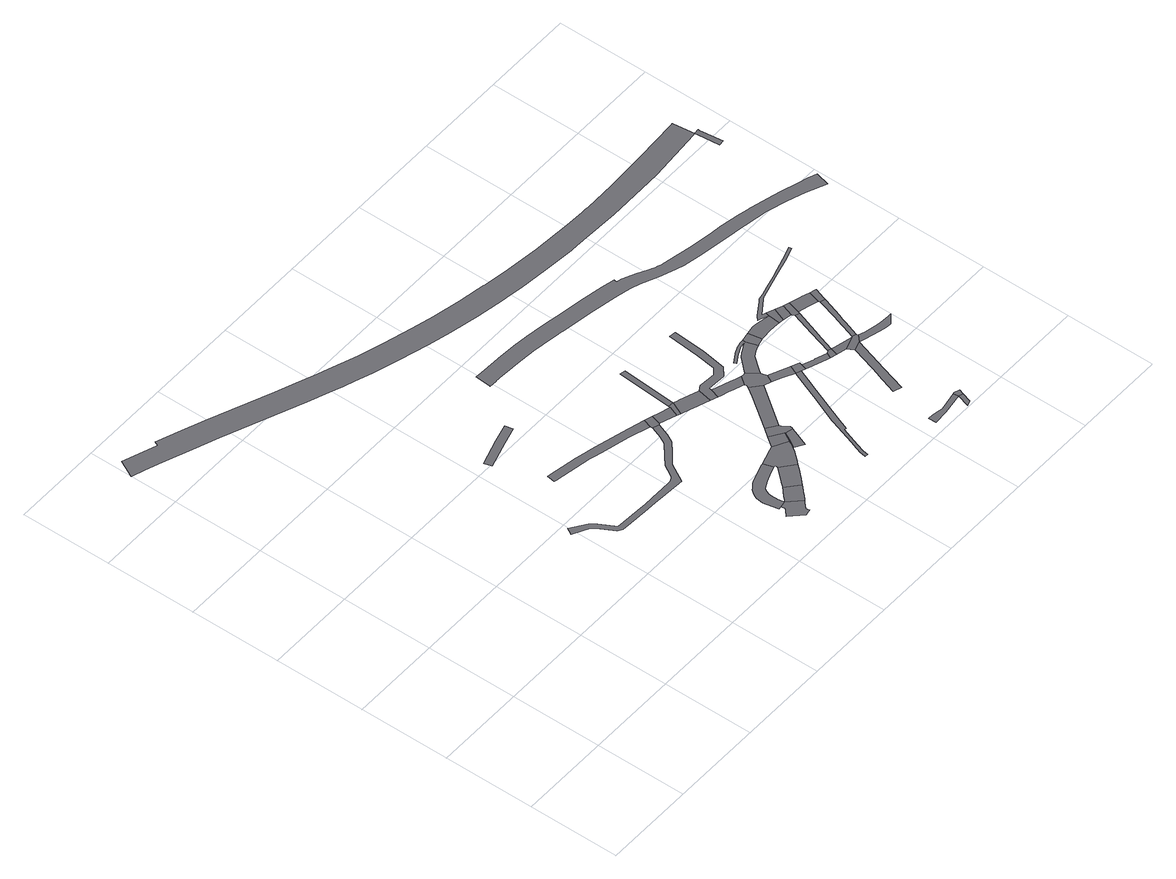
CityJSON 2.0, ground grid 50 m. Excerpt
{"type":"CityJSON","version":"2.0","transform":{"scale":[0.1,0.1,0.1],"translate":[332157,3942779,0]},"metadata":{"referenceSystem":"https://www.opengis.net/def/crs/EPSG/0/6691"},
"CityObjects":{
"road1":{"type":"Road","attributes":{"RoadStructureAttribute.sectionType":"1"},"geometry":[{"type":"MultiSurface","lod":"1","boundaries":[[[0,1,2,3,4,5,6,7,8,9,10,11,12,13,14,15,16,17,18,19,20,21,22,23,24,25,26,27,28,29,30,31,32,33,34,35,36,37]]]}]},
"road2":{"type":"Road","geometry":[{"type":"MultiSurface","lod":"1","boundaries":[[[38,39,40,41,42,43,44]]]}]},
"road3":{"type":"Road","geometry":[{"type":"MultiSurface","lod":"1","boundaries":[[[45,46,47,48,49,50,51,52,53,54,55,56,57]]]}]},
"road4":{"type":"Road","attributes":{"RoadStructureAttribute.sectionType":"1"},"geometry":[{"type":"MultiSurface","lod":"1","boundaries":[[[58,59,60,61,62,63,64,65,66,67,68,69,70,71,72,73]]]}]},
"road5":{"type":"Road","attributes":{"RoadStructureAttribute.sectionType":"7"},"geometry":[{"type":"MultiSurface","lod":"1","boundaries":[[[56,74,75,76,77,78,79,80,81,82,83,57]]]}]},
"road6":{"type":"Road","attributes":{"RoadStructureAttribute.sectionType":"1"},"geometry":[{"type":"MultiSurface","lod":"1","boundaries":[[[84,85,86,87,88,89,90,91,92,93,94,95,96,97,98,99,100,101,102,103,104,105,106,107,108,109,110,111,112,113,114,115,116,117,118,119,120,121,122,123,124,45,57]]]}]},
"road7":{"type":"Road","attributes":{"RoadStructureAttribute.sectionType":"1"},"geometry":[{"type":"MultiSurface","lod":"1","boundaries":[[[125,126,127,128,129,130,131,132,133,134,135,136,79,78]]]}]},
"road8":{"type":"Road","geometry":[{"type":"MultiSurface","lod":"1","boundaries":[[[66,65,0,37,137,138]]]}]},
"road9":{"type":"Road","geometry":[{"type":"MultiSurface","lod":"1","boundaries":[[[139,140,141,142,103,102,143,144,145,146,147,148,149,129,128,150,151,152,153,154]]]}]},
"road10":{"type":"Road","attributes":{"RoadStructureAttribute.sectionType":"1"},"geometry":[{"type":"MultiSurface","lod":"1","boundaries":[[[155,138,137,156,157]]]}]},
"road11":{"type":"Road","attributes":{"RoadStructureAttribute.sectionType":"1"},"geometry":[{"type":"MultiSurface","lod":"1","boundaries":[[[154,158,159,160,139]]]}]},
"road12":{"type":"Road","geometry":[{"type":"MultiSurface","lod":"1","boundaries":[[[156,161,162,163,157]]]}]},
"road13":{"type":"Road","geometry":[{"type":"MultiSurface","lod":"1","boundaries":[[[164,165,166,167,168,169,170]]]}]},
"road14":{"type":"Road","geometry":[{"type":"MultiSurface","lod":"1","boundaries":[[[171,172,173,174,175,160,159,164,170]]]}]},
"road15":{"type":"Road","geometry":[{"type":"MultiSurface","lod":"1","boundaries":[[[161,176,177,178,179,180,181,182,162]]]}]},
"road16":{"type":"Road","attributes":{"RoadStructureAttribute.sectionType":"1"},"geometry":[{"type":"MultiSurface","lod":"1","boundaries":[[[183,184,163,162]]]}]},
"road17":{"type":"Road","attributes":{"RoadStructureAttribute.sectionType":"1"},"geometry":[{"type":"MultiSurface","lod":"1","boundaries":[[[185,186,175,174,187,188]]]}]},
"road18":{"type":"Road","attributes":{"RoadStructureAttribute.sectionType":"6"},"geometry":[{"type":"MultiSurface","lod":"1","boundaries":[[[189,190,191,192,193,194,195,196,197,198,199,200,201,202,203,204,205,206,207,208,209,210,211,212,213,214,215,216,217,218,219,220,221,222,223,224,225,226,227,228,229,230,231,232,233,234,235,236,237,238,239,240,241,242,243,244,245,246,247,189,248,249,250,251,252,253,254]]]}]},
"road19":{"type":"Road","attributes":{"RoadStructureAttribute.sectionType":"1"},"geometry":[{"type":"MultiSurface","lod":"1","boundaries":[[[255,256,257,258,259,260,261,262,263,264]]]}]},
"road20":{"type":"Road","attributes":{"RoadStructureAttribute.sectionType":"1"},"geometry":[{"type":"MultiSurface","lod":"1","boundaries":[[[265,266,267,268,269,270,271,272,273,274,275,276,277,278,279,280,281,282]]]}]},
"road21":{"type":"Road","attributes":{"RoadStructureAttribute.sectionType":"1"},"geometry":[{"type":"MultiSurface","lod":"1","boundaries":[[[283,180,179,258,257,284,285,286,287,288,289,290,291,292,293]]]}]},
"road22":{"type":"Road","geometry":[{"type":"MultiSurface","lod":"1","boundaries":[[[294,295,296,264,263,297,185,188,298,299]]]}]},
"road23":{"type":"Road","attributes":{"RoadStructureAttribute.sectionType":"1"},"geometry":[{"type":"MultiSurface","lod":"1","boundaries":[[[298,300,301,265,302,303,299]]]}]},
"road24":{"type":"Road","attributes":{"RoadStructureAttribute.sectionType":"1"},"geometry":[{"type":"MultiSurface","lod":"1","boundaries":[[[304,305,306,307,308,309,310,311,312,313,314,315,316,317,318,319,320,321,322,323,324,308,325,326,327,328,329,295,294]]]}]},
"road25":{"type":"Road","geometry":[{"type":"MultiSurface","lod":"1","boundaries":[[[330,302,265,282,331,332]]]}]},
"road26":{"type":"Road","attributes":{"RoadStructureAttribute.sectionType":"1"},"geometry":[{"type":"MultiSurface","lod":"1","boundaries":[[[333,334,335,336,337,338,339,340,341,333,342,343,344]]]}]},
"road27":{"type":"Road","attributes":{"RoadStructureAttribute.sectionType":"1"},"geometry":[{"type":"MultiSurface","lod":"1","boundaries":[[[331,345,346,347,348,349,350,351,332]]]}]},
"road28":{"type":"Road","geometry":[{"type":"MultiSurface","lod":"1","boundaries":[[[309,308,307,352,353]]]}]},
"road29":{"type":"Road","geometry":[{"type":"MultiSurface","lod":"1","boundaries":[[[334,333,344,354,355]]]}]},
"road30":{"type":"Road","attributes":{"RoadStructureAttribute.sectionType":"1"},"geometry":[{"type":"MultiSurface","lod":"1","boundaries":[[[356,357,358,359,360,361,362,363]]]}]},
"road31":{"type":"Road","geometry":[{"type":"MultiSurface","lod":"1","boundaries":[[[348,364,365,366,367,349]]]}]},
"road32":{"type":"Road","attributes":{"RoadStructureAttribute.sectionType":"1"},"geometry":[{"type":"MultiSurface","lod":"1","boundaries":[[[352,368,369,370,371,372,373,374,375,376,377,378,379,353]]]}]},
"road33":{"type":"Road","attributes":{"RoadStructureAttribute.sectionType":"1"},"geometry":[{"type":"MultiSurface","lod":"1","boundaries":[[[380,381,382,365,364]]]}]},
"road34":{"type":"Road","attributes":{"RoadStructureAttribute.sectionType":"1"},"geometry":[{"type":"MultiSurface","lod":"1","boundaries":[[[383,384,385,366,365,386,387,388,389]]]}]},
"road35":{"type":"Road","geometry":[{"type":"MultiSurface","lod":"1","boundaries":[[[390,391,392,381,380,356,363]]]}]},
"road36":{"type":"Road","geometry":[{"type":"MultiSurface","lod":"1","boundaries":[[[393,394,395,373,372]]]}]},
"road37":{"type":"Road","attributes":{"function":"2","RoadStructureAttribute.sectionType":"1"},"geometry":[{"type":"MultiSurface","lod":"1","boundaries":[[[396,397,398,399,400,401,402,403,404,405,406,407,408,409,410,411,412,413,414,415,416,417,418,419,420,421,422,423,424,425,426,427,428,429,430,431,432,433,434,435,436,437,438,439,440,441,442,443,444,445,446,447,448,449,450,451,452,453,454,455,456,457,458,459,460,461,462,463,464,465,466]]]}]},
"road38":{"type":"Road","attributes":{"RoadStructureAttribute.sectionType":"1"},"geometry":[{"type":"MultiSurface","lod":"1","boundaries":[[[467,394,393,468,469]]]}]},
"road39":{"type":"Road","geometry":[{"type":"MultiSurface","lod":"1","boundaries":[[[388,470,471,467,469,389]]]}]},
"road40":{"type":"Road","attributes":{"RoadStructureAttribute.sectionType":"1"},"geometry":[{"type":"MultiSurface","lod":"1","boundaries":[[[391,472,473,474,475,476,477,478,479,480,481,392]]]}]},
"road41":{"type":"Road","attributes":{"RoadStructureAttribute.sectionType":"1"},"geometry":[{"type":"MultiSurface","lod":"1","boundaries":[[[482,483,484,485,486,487,488,489,490,491,390,363]]]}]},
"road42":{"type":"Road","attributes":{"RoadStructureAttribute.sectionType":"1"},"geometry":[{"type":"MultiSurface","lod":"1","boundaries":[[[492,493,494,495,496,471,470]]]}]},
"road43":{"type":"Road","attributes":{"RoadStructureAttribute.sectionType":"1"},"geometry":[{"type":"MultiSurface","lod":"1","boundaries":[[[497,498,499,500,501,502,503,504,505,506,507,373,395,508,509,510,511,512,513,514,515]]]}]},
"road44":{"type":"Road","geometry":[{"type":"MultiSurface","lod":"1","boundaries":[[[516,517,494,493,478,477]]]}]}
},
"vertices":[
[1746,1063,0],[1722,998,0],[1700,959,0],[1640,908,0],[1593,868,0],[1559,809,0],[1551,799,0],[1545,794,0],[1537,790,0],[1525,786,0],[1516,785,0],[1512,784,0],[1397,785,0],[1340,786,0],[1328,786,0],[1155,797,0],[1105,883,0],[1097,896,0],[1091,903,0],[1081,914,0],[997,971,0],[978,936,0],[1062,890,0],[1068,884,0],[1080,867,0],[1129,782,0],[1154,767,0],[1188,765,0],[1327,756,0],[1377,755,0],[1396,755,0],[1545,746,0],[1562,745,0],[1620,846,0],[1681,897,0],[1728,937,0],[1754,983,0],[1779,1051,0],
[1094,1494,0],[1147,1510,0],[1241,1538,0],[1339,1565,0],[1328,1606,0],[1229,1579,0],[1082,1535,0],
[1720,281,0],[1724,267,0],[1725,262,0],[1718,255,0],[1688,227,0],[1752,159,0],[1787,167,0],[1786,171,0],[1784,183,0],[1782,188,0],[1810,214,0],[1819,222,0],[1755,290,0],
[1194,1206,0],[1206,1204,0],[1367,1176,0],[1410,1167,0],[1435,1160,0],[1473,1150,0],[1628,1112,0],[1743,1074,0],[1757,1121,0],[1639,1156,0],[1484,1194,0],[1451,1203,0],[1420,1210,0],[1375,1220,0],[1214,1249,0],[1202,1251,0],
[1847,248,0],[1851,252,0],[1865,266,0],[1867,268,0],[1892,294,0],[1822,355,0],[1811,344,0],[1803,335,0],[1783,316,0],[1761,295,0],
[1754,295,0],[1752,305,0],[1749,325,0],[1748,341,0],[1747,357,0],[1748,369,0],[1750,380,0],[1755,396,0],[1758,402,0],[1761,405,0],[1763,408,0],[1767,413,0],[1773,416,0],[1777,419,0],[1784,422,0],[1786,424,0],[1806,434,0],[1846,449,0],[1898,468,0],[1882,521,0],[1870,518,0],[1765,484,0],[1755,478,0],[1748,474,0],[1745,472,0],[1735,464,0],[1729,459,0],[1726,457,0],[1718,449,0],[1710,439,0],[1702,428,0],[1699,423,0],[1697,418,0],[1693,409,0],[1690,400,0],[1689,392,0],[1688,377,0],[1688,365,0],[1691,345,0],[1703,282,0],[1720,284,0],
[1918,320,0],[1949,354,0],[1951,357,0],[1980,390,0],[1908,452,0],[1883,424,0],[1874,414,0],[1856,393,0],[1849,385,0],[1846,382,0],[1832,366,0],[1825,358,0],
[1787,1057,0],[1801,1108,0],
[1992,555,0],[1953,543,0],[1951,542,0],[1890,524,0],[1903,468,0],[1906,467,0],[1908,465,0],[1910,463,0],[1910,461,0],[1910,458,0],[1909,456,0],[1992,404,0],[2039,458,0],[2055,483,0],[2059,489,0],[2071,512,0],
[1840,1096,0],[1878,1024,0],[1898,1079,0],
[2073,515,0],[2099,562,0],[2032,610,0],
[1896,1017,0],[1929,1087,0],[1899,1089,0],
[2103,559,0],[2081,519,0],[2063,487,0],[2054,472,0],[2102,443,0],[2129,512,0],[2143,549,0],
[2147,559,0],[2147,568,0],[2124,607,0],[2120,614,0],[2064,654,0],
[1941,1000,0],[1957,995,0],[1959,994,0],[2047,961,0],[2064,1039,0],[1960,1077,0],[1958,1077,0],
[1951,1389,0],[1921,1392,0],
[2224,876,0],[2188,826,0],[2200,721,0],[2278,828,0],
[3336,2076,0],[3323,2197,0],[3309,2196,0],[3066,2181,0],[2839,2173,0],[2662,2171,0],[2657,2171,0],[2646,2171,0],[2618,2172,0],[2513,2176,0],[2302,2193,0],[2122,2215,0],[1973,2239,0],[1971,2240,0],[1936,2245,0],[1824,2265,0],[1672,2299,0],[1548,2331,0],[1391,2375,0],[1258,2417,0],[1108,2470,0],[1029,2500,0],[1008,2508,0],[926,2539,0],[839,2575,0],[496,2715,0],[378,2761,0],[243,2812,0],[234,2788,0],[205,2799,0],[49,2854,0],[2,2761,0],[4,2760,0],[69,2738,0],[161,2705,0],[332,2639,0],[448,2594,0],[879,2418,0],[992,2375,0],[1064,2348,0],[1119,2329,0],[1216,2294,0],[1354,2251,0],[1514,2205,0],[1642,2173,0],[1798,2138,0],[1917,2116,0],[1949,2111,0],[1970,2108,0],[1972,2108,0],[2066,2093,0],[2227,2075,0],[2400,2060,0],[2439,2058,0],[2637,2050,0],[2701,2048,0],[2749,2048,0],[3020,2050,0],[3324,2074,0],[3339,2057,0],[3347,1982,0],[3352,1940,0],[3382,1943,0],[3376,1992,0],[3367,2072,0],[3366,2079,0],
[2226,955,0],[2206,962,0],[2106,998,0],[2089,947,0],[2107,941,0],[2143,930,0],[2166,921,0],[2216,902,0],[2223,899,0],[2258,944,0],
[2430,760,0],[2392,668,0],[2365,602,0],[2298,441,0],[2294,427,0],[2246,287,0],[2230,240,0],[2221,212,0],[2216,178,0],[2231,176,0],[2236,210,0],[2261,284,0],[2288,361,0],[2298,358,0],[2328,430,0],[2404,618,0],[2433,688,0],[2458,749,0],
[2094,1057,0],[2104,1013,0],[2205,1008,0],[2252,1047,0],[2274,1184,0],[2287,1360,0],[2250,1363,0],[2237,1188,0],[2220,1078,0],[2185,1050,0],[2107,1056,0],
[2328,887,0],[2283,946,0],[2272,941,0],[2228,890,0],[2317,815,0],[2338,855,0],
[2368,792,0],[2381,785,0],[2450,805,0],[2426,816,0],
[2338,903,0],[2396,976,0],[2424,992,0],[2460,1006,0],[2442,1067,0],[2441,1082,0],[2424,1081,0],[2417,1080,0],[2405,1078,0],[2391,1074,0],[2379,1069,0],[2367,1064,0],[2352,1056,0],[2302,1025,0],[2310,1012,0],[2359,1043,0],[2374,1050,0],[2385,1056,0],[2395,1060,0],[2408,1063,0],[2426,1066,0],[2422,1060,0],[2407,1053,0],[2392,1044,0],[2376,1035,0],[2356,1022,0],
[2494,786,0],[2479,741,0],[2490,771,0],
[2786,80,0],[2781,107,0],[2691,89,0],[2674,88,0],[2659,89,0],[2616,99,0],[2587,97,0],[2589,56,0],[2665,60,0],[2764,9,0],[2791,19,0],[2809,71,0],
[2516,728,0],[2584,703,0],[2601,697,0],[2607,695,0],[2621,724,0],[2555,747,0],[2554,747,0],
[2504,1017,0],[2491,1091,0],
[2819,98,0],[2791,108,0],
[2718,637,0],[2695,565,0],[2660,456,0],[2659,455,0],[2620,334,0],[2663,319,0],[2708,460,0],[2770,653,0],
[2643,686,0],[2654,727,0],[2635,734,0],[2634,729,0],
[2537,1020,0],[2551,1021,0],[2573,1022,0],[2619,1020,0],[2633,1018,0],[2639,1082,0],[2568,1096,0],[2561,1097,0],[2559,1098,0],[2554,1098,0],[2546,1099,0],[2533,1098,0],
[2696,672,0],[2770,698,0],[2675,722,0],
[2676,862,0],[2654,794,0],[2653,790,0],[2680,807,0],[2697,857,0],[2739,982,0],[2717,990,0],
[2800,684,0],[2798,693,0],[2777,702,0],
[2661,1016,0],[2690,1089,0],[2648,1106,0],
[1486,1819,0],[1486,1816,0],[1526,1814,0],[1526,1817,0],[1556,1815,0],[1645,1810,0],[1714,1805,0],[1789,1799,0],[1849,1790,0],[1923,1778,0],[1966,1771,0],[1968,1771,0],[1983,1768,0],[2011,1763,0],[2159,1739,0],[2288,1714,0],[2339,1704,0],[2380,1694,0],[2428,1677,0],[2518,1639,0],[2604,1606,0],[2647,1590,0],[2734,1575,0],[2888,1549,0],[2935,1542,0],[2979,1536,0],[3023,1529,0],[3154,1506,0],[3176,1499,0],[3260,1475,0],[3362,1441,0],[3467,1393,0],[3488,1471,0],[3439,1490,0],[3389,1505,0],[3302,1533,0],[3254,1545,0],[3131,1578,0],[3107,1583,0],[3051,1595,0],[2960,1612,0],[2955,1613,0],[2893,1622,0],[2778,1639,0],[2755,1643,0],[2631,1667,0],[2609,1672,0],[2585,1678,0],[2569,1683,0],[2556,1688,0],[2540,1695,0],[2527,1701,0],[2470,1731,0],[2427,1752,0],[2400,1764,0],[2371,1772,0],[2375,1788,0],[2359,1792,0],[2305,1803,0],[2174,1828,0],[2097,1840,0],[2026,1852,0],[1969,1862,0],[1967,1862,0],[1890,1874,0],[1840,1881,0],[1767,1889,0],[1668,1896,0],[1552,1901,0],[1531,1902,0],[1491,1904,0],
[2731,1073,0],[2693,1010,0],[2710,1007,0],
[2742,993,0],[2764,1062,0],
[2827,780,0],[2834,801,0],[2841,821,0],[2844,829,0],[2881,937,0],[2883,945,0],[2856,954,0],[2820,834,0],[2818,827,0],[2799,769,0],
[2789,647,0],[2848,631,0],[2906,616,0],[2929,613,0],[2949,610,0],[2998,650,0],[2983,650,0],[2928,651,0],[2894,658,0],[2836,672,0],
[2805,977,0],[2854,964,0],[2871,1028,0],[2831,1041,0],[2828,1042,0],
[3038,1282,0],[2990,1267,0],[2867,1230,0],[2846,1224,0],[2774,1204,0],[2728,1192,0],[2697,1187,0],[2681,1176,0],[2605,1126,0],[2583,1107,0],[2599,1102,0],[2624,1115,0],[2706,1171,0],[2715,1176,0],[2724,1178,0],[2786,1195,0],[2866,1218,0],[2978,1249,0],[3042,1269,0],
[2887,956,0],[2906,1017,0]
]}
